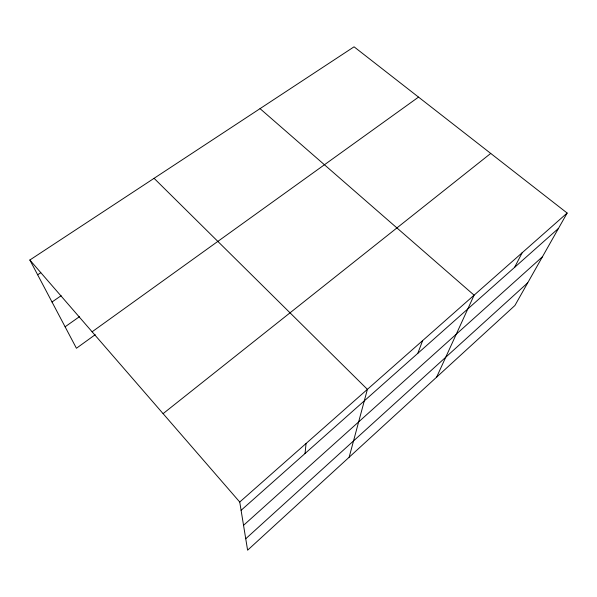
<?xml version="1.0" encoding="UTF-8"?>
<svg xmlns="http://www.w3.org/2000/svg" width="597" height="597" viewBox="0 0 597 597"><rect width="100%" height="100%" fill="white"/><g stroke="black" fill="none" stroke-linecap="round" stroke-linejoin="round"><path stroke-width="0.9" d="M305.03 453.519L306.074 443.481M349.141 457.242L367.394 389.356L154.078 178.316M417.825 353.327L422.631 340.603M436.616 377.17L474.1 295.179L260.038 108.639M514.599 267.366L522.159 252.755M567.15 213.047L514.905 305.5L247.606 550.188L239.74 502.025L29.85 260.008L354.058 46.812L567.15 213.047L239.74 502.025M245.74 538.755L527.718 282.829M243.546 525.315L542.442 256.777M241.091 510.308L558.479 228.39M163.093 413.646L490.727 153.422M95.236 334.686L76.431 348.26L29.85 260.008M92.11 331.798L418.534 97.102M65.103 326.805L79.431 316.694M52.014 302L61.163 295.702M37.656 274.792L40.753 272.725"/></g></svg>
